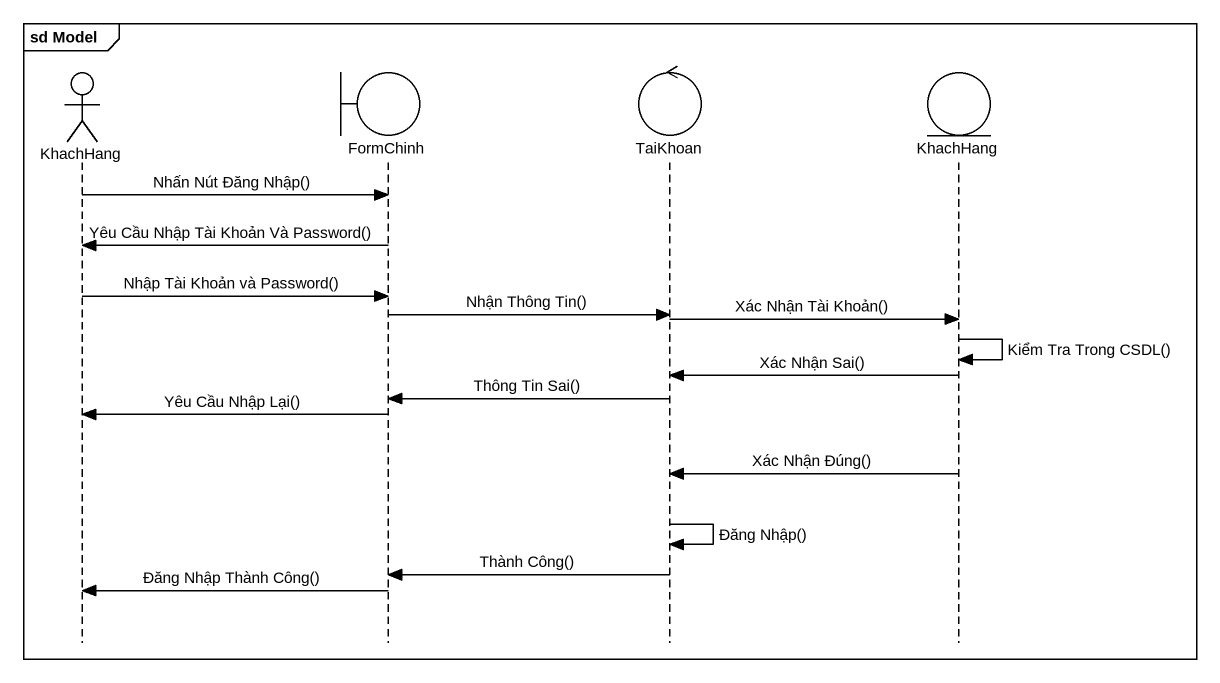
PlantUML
@startuml
mainframe sd Model
hide footbox
actor KhachHang
boundary FormChinh
control TaiKhoan
entity "KhachHang" as KhachHang_2

KhachHang -> FormChinh : Nhấn Nút Đăng Nhập()
FormChinh -> KhachHang : Yêu Cầu Nhập Tài Khoản Và Password()
KhachHang -> FormChinh : Nhập Tài Khoản và Password()
FormChinh -> TaiKhoan : Nhận Thông Tin()
TaiKhoan -> KhachHang_2 : Xác Nhận Tài Khoản()
KhachHang_2 -> KhachHang_2 : Kiểm Tra Trong CSDL()
KhachHang_2 -> TaiKhoan : Xác Nhận Sai()
TaiKhoan -> FormChinh : Thông Tin Sai()
FormChinh -> KhachHang : Yêu Cầu Nhập Lại()
KhachHang_2 -> TaiKhoan : Xác Nhận Đúng()
TaiKhoan -> TaiKhoan : Đăng Nhập()
TaiKhoan -> FormChinh : Thành Công()
FormChinh -> KhachHang : Đăng Nhập Thành Công()
@enduml
